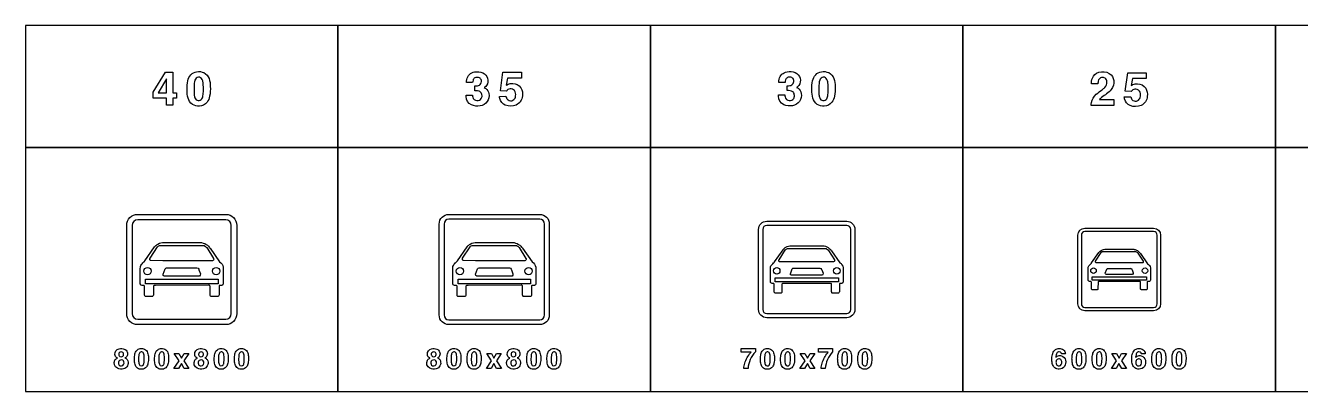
# Model space of a CAD drawing. Extents: x 0 to 18160, y 0 to 2655.
# Drawn here: x 0 to 9262, y 0 to 2655 of the extents above; entities that cross this region are included whole.
import ezdxf

# ---------------------------------------------------------------- set-up
doc = ezdxf.new("R2010")
doc.units = 0
doc.header["$MEASUREMENT"] = 0

msp = doc.modelspace()

# ---------------------------------------------------------------- linework, layer by layer
for points in [[(0, 1770), (2270, 1770), (2270, 2655), (0, 2655)], [(2270, 1770), (4540, 1770), (4540, 2655), (2270, 2655)], [(4540, 1770), (6810, 1770), (6810, 2655), (4540, 2655)], [(6810, 1770), (9080, 1770), (9080, 2655), (6810, 2655)], [(9080, 1770), (11350, 1770), (11350, 2655), (9080, 2655)], [(927.496, 2171.35), (1017.9, 2317.79), (1070.98, 2317.79), (1070.98, 2166.57), (1097.95, 2166.57), (1097.95, 2128.53), (1070.98, 2128.53), (1070.98, 2076.28), (1023.46, 2076.28), (1023.46, 2128.53), (927.496, 2128.53)], [(1023.46, 2269.13), (963.474, 2166.57), (1023.46, 2166.57)], [(0, 0), (2270, 0), (2270, 1770), (0, 1770)], [(2270, 0), (4540, 0), (4540, 1770), (2270, 1770)], [(4540, 0), (6810, 0), (6810, 1770), (4540, 1770)], [(6810, 0), (9080, 0), (9080, 1770), (6810, 1770)], [(9080, 0), (11350, 0), (11350, 1770), (9080, 1770)], [(1398.66, 815.254), (1398.66, 781.878), (871.727, 781.878), (871.727, 815.254)], [(3668.66, 815.254), (3668.66, 781.878), (3141.73, 781.878), (3141.73, 815.254)], [(5905.7, 823.972), (5905.7, 794.769), (5444.64, 794.769), (5444.64, 823.972)], [(8142.74, 832.69), (8142.74, 807.659), (7747.55, 807.659), (7747.55, 832.69)], [(1115.2, 221.769), (1080.08, 276.319), (1114.84, 276.319), (1133.11, 242.267), (1151.83, 276.319), (1185.98, 276.319), (1150.44, 222.29), (1186.95, 166.272), (1152.4, 166.272), (1132.54, 202.362), (1112.14, 166.272), (1077.99, 166.272)], [(3385.19, 221.769), (3350.07, 276.319), (3384.84, 276.319), (3403.11, 242.267), (3421.83, 276.319), (3455.97, 276.319), (3420.43, 222.29), (3456.95, 166.271), (3422.4, 166.271), (3402.54, 202.361), (3382.14, 166.271), (3347.99, 166.271)], [(5662.41, 221.387), (5627.29, 275.936), (5662.06, 275.936), (5680.33, 241.884), (5699.05, 275.936), (5733.19, 275.936), (5697.65, 221.908), (5734.17, 165.889), (5699.62, 165.889), (5679.76, 201.979), (5659.35, 165.889), (5625.21, 165.889)], [(7925.79, 221.523), (7890.67, 276.072), (7925.43, 276.072), (7943.7, 242.02), (7962.42, 276.072), (7996.57, 276.072), (7961.03, 222.044), (7997.54, 166.025), (7962.99, 166.025), (7943.13, 202.115), (7922.73, 166.025), (7888.58, 166.025)]]:
    msp.add_lwpolyline(points, close=True)
for points in [[(1173.29, 2191.65, -0.0563084), (1179.33, 2254.48, -0.130301), (1201.53, 2298.28, -0.174843), (1243.35, 2319.69, -0.147552), (1296.47, 2313.05, -0.192146), (1333.28, 2269.88, -0.0833996), (1342.52, 2212.85, -0.0545507), (1337.51, 2142.08, -0.116773), (1318.43, 2098, -0.221099), (1263.57, 2070.32, -0.162564), (1212.11, 2082.84, -0.174743), (1180.84, 2128.26, -0.0640867), (1173.37, 2186.95)], [(3199.84, 2150.87), (3246.2, 2150.87, 0.0411845), (3248.26, 2135.66, 0.335066), (3278.75, 2110.39, 0.276505), (3310.74, 2124.92, 0.158203), (3316.31, 2145.65, 0.0878221), (3313.34, 2161.57, 0.217575), (3294.82, 2178.43, 0.0882727), (3273.57, 2181.56), (3262.75, 2181.56), (3262.75, 2216.82, 0.0282129), (3282.34, 2217.42, 0.50028), (3309.32, 2262.91, 0.235001), (3290.79, 2277.96, 0.165496), (3265.12, 2275.67, 0.220849), (3250.9, 2259.12, 0.055705), (3248.02, 2240.92), (3203.2, 2240.92, -0.0488003), (3204.97, 2263.51, -0.30773), (3262.59, 2318.01, -0.146685), (3322.07, 2312.08, -0.469869), (3348.61, 2219.31, -0.0891152), (3336.57, 2207.54), (3332.3, 2204.54, -0.0245333), (3343.48, 2198.14, -0.202429), (3365.75, 2161.45, -0.422325), (3303.08, 2072, -0.154301), (3238.98, 2079.19, -0.287878), (3199.96, 2139.89, -0.0143877)], [(3442.43, 2139.57), (3489.39, 2141.35, 0.0452719), (3495.79, 2125.12, 0.0567733), (3500.53, 2118.25, 0.070207), (3504.95, 2114.77, 0.264984), (3540.97, 2112.87, 0.20748), (3558.38, 2135.98, 0.147389), (3557.24, 2174.01, 0.308532), (3527.86, 2195.42, 0.215743), (3498.08, 2185.19, 0.028781), (3492.71, 2178.95), (3450.09, 2180.96), (3467.91, 2315.64), (3601.95, 2315.64), (3601.95, 2273.77), (3501.51, 2273.77), (3492.55, 2221.76, -0.0211252), (3505.46, 2229.3, -0.121371), (3538.8, 2235.15, -0.244671), (3598.59, 2203.2, -0.173069), (3610.16, 2144.07, -0.256779), (3564.98, 2078.08, -0.199585), (3485.44, 2077.01, -0.245625), (3445.16, 2125.91, -0.0170062)], [(5469.08, 2152.29), (5515.45, 2152.29, 0.0411845), (5517.5, 2137.08, 0.335066), (5547.99, 2111.8, 0.276505), (5579.98, 2126.34, 0.158203), (5585.55, 2147.07, 0.0878221), (5582.59, 2162.99, 0.217575), (5564.07, 2179.85, 0.0882727), (5542.82, 2182.97), (5532, 2182.97), (5532, 2218.24, 0.0282129), (5551.59, 2218.83, 0.50028), (5578.56, 2264.33, 0.235001), (5560.04, 2279.38, 0.165496), (5534.37, 2277.09, 0.220849), (5520.15, 2260.54, 0.055705), (5517.27, 2242.33), (5472.44, 2242.33, -0.0488003), (5474.22, 2264.92, -0.30773), (5531.84, 2319.43, -0.146685), (5591.32, 2313.5, -0.469869), (5617.86, 2220.73, -0.0891152), (5605.81, 2208.96), (5601.55, 2205.96, -0.0245333), (5612.72, 2199.56, -0.202429), (5635, 2162.87, -0.422325), (5572.32, 2073.41, -0.154301), (5508.22, 2080.6, -0.287878), (5469.2, 2141.31, -0.0143877)], [(5711.68, 2191.65, -0.0563084), (5717.72, 2254.48, -0.130301), (5739.91, 2298.28, -0.174843), (5781.74, 2319.69, -0.147552), (5834.86, 2313.05, -0.192146), (5871.67, 2269.88, -0.0833996), (5880.91, 2212.85, -0.0545507), (5875.89, 2142.08, -0.116773), (5856.82, 2098, -0.221099), (5801.96, 2070.32, -0.162564), (5750.5, 2082.84, -0.174743), (5719.22, 2128.26, -0.0640867), (5711.76, 2186.95)], [(7741.06, 2074.79, -0.0640343), (7742.32, 2095.72, -0.161687), (7778.14, 2156.27, -0.0283718), (7819.97, 2188.65, 0.0545111), (7840.86, 2206.58, 0.192461), (7855.83, 2246.12, 0.234238), (7842.24, 2272.5, 0.196223), (7816.93, 2277.28, 0.252425), (7795.01, 2260.1, 0.0856617), (7790.86, 2243.08, 0.0202329), (7790.15, 2231.39), (7743.51, 2231.39, -0.0983795), (7749.55, 2272.7, -0.245047), (7795.72, 2315.83, -0.207102), (7872.69, 2307.49, -0.233443), (7905.15, 2255.16, -0.20961), (7886.99, 2190.98, -0.0785124), (7853.06, 2159.51, 0.0107372), (7817.24, 2133.72, 0.0665092), (7801.37, 2117.68), (7905.86, 2117.68), (7905.86, 2074.79)], [(1224.67, 2161.12, 0.0124589), (1225.19, 2154.8, 0.0668192), (1230.8, 2129.4, 0.615362), (1281.7, 2123.79, 0.0726881), (1287.15, 2136.83, 0.0588562), (1291.85, 2174.11, 0.0389037), (1290.23, 2241.09, 0.084671), (1283.64, 2264.43, 0.156013), (1272.18, 2276.6, 0.143208), (1256.47, 2279.56, 0.172584), (1240.71, 2273.36, 0.132565), (1230.76, 2257.8, 0.0498315), (1226.21, 2236.08, 0.0368731)], [(5763.06, 2161.12, 0.0124589), (5763.57, 2154.8, 0.0668192), (5769.18, 2129.4, 0.615362), (5820.09, 2123.79, 0.0726881), (5825.54, 2136.83, 0.0588562), (5830.24, 2174.11, 0.0389037), (5828.62, 2241.09, 0.084671), (5822.02, 2264.43, 0.156013), (5810.57, 2276.6, 0.143208), (5794.85, 2279.56, 0.172584), (5779.09, 2273.36, 0.132565), (5769.14, 2257.8, 0.0498315), (5764.6, 2236.08, 0.0368731)], [(7981.21, 2136.73), (8028.17, 2138.5, 0.0452719), (8034.56, 2122.27, 0.0567733), (8039.3, 2115.4, 0.070207), (8043.73, 2111.92, 0.264984), (8079.74, 2110.03, 0.20748), (8097.16, 2133.13, 0.147389), (8096.02, 2171.17, 0.308532), (8066.63, 2192.57, 0.215743), (8036.85, 2182.34, 0.028781), (8031.48, 2176.1), (7988.87, 2178.12), (8006.68, 2312.79), (8140.72, 2312.79), (8140.72, 2270.93), (8040.29, 2270.93), (8031.33, 2218.92, -0.0211252), (8044.24, 2226.46, -0.121371), (8077.57, 2232.3, -0.244671), (8137.37, 2200.35, -0.173069), (8148.94, 2141.23, -0.256779), (8103.76, 2075.23, -0.199585), (8024.22, 2074.17, -0.245625), (7983.93, 2123.06, -0.0170062)], [(815, 485, -0.414213), (735, 565), (735, 1205, -0.414213), (815, 1285), (1455, 1285, -0.414213), (1535, 1205), (1535, 565, -0.414213), (1455, 485)], [(815, 525), (1455, 525, 0.414213), (1495, 565), (1495, 1205, 0.414213), (1455, 1245), (815, 1245, 0.414213), (775, 1205), (775, 565, 0.414213)], [(3075, 485, -0.414213), (3005, 555), (3005, 1215, -0.414213), (3075, 1285), (3735, 1285, -0.414213), (3805, 1215), (3805, 555, -0.414213), (3735, 485)], [(3075, 520), (3735, 520, 0.414213), (3770, 555), (3770, 1215, 0.414213), (3735, 1250), (3075, 1250, 0.414213), (3040, 1215), (3040, 555, 0.414213)], [(5385, 535, -0.414213), (5325, 595), (5325, 1175, -0.414213), (5385, 1235), (5965, 1235, -0.414213), (6025, 1175), (6025, 595, -0.414213), (5965, 535)], [(5385, 565), (5965, 565, 0.414213), (5995, 595), (5995, 1175, 0.414213), (5965, 1205), (5385, 1205, 0.414213), (5355, 1175), (5355, 595, 0.414213)], [(7695, 585, -0.414213), (7645, 635), (7645, 1135, -0.414213), (7695, 1185), (8195, 1185, -0.414213), (8245, 1135), (8245, 635, -0.414213), (8195, 585)], [(7695, 610), (8195, 610, 0.414213), (8220, 635), (8220, 1135, 0.414213), (8195, 1160), (7695, 1160, 0.414213), (7670, 1135), (7670, 635, 0.414213)], [(1273.33, 1080.87, -0.0249269), (1278.7, 1079.87, -0.123692), (1321.87, 1060.39, -0.0271849), (1334.01, 1047.17), (1335.18, 1045.88, -0.0169789), (1339.1, 1040.78, -0.0240585), (1340.76, 1038.68), (1409.65, 941.136, -0.217776), (1436.75, 901.153), (1436.74, 785.623), (1436.72, 781.478, -0.377789), (1426.39, 769.78), (1411.36, 769.743, 0.414214), (1405.73, 764.216), (1405.75, 700.559, -0.415), (1393.95, 688.796), (1356.69, 688.833, -0.0246097), (1352.05, 688.783, -0.00871075), (1349.58, 689.22, -0.0716923), (1346.61, 689.879, -0.213605), (1341.86, 696.004, -0.071262), (1341.01, 703.498), (1341.01, 756.09, 0.0407418), (1340.8, 763.414, 0.114408), (1338.85, 768.07, 0.212182), (1334.56, 770.196, 0.0387596), (1330.37, 770.138), (944.803, 769.752), (936.596, 769.738, 0.148187), (933.545, 769.051, 0.211182), (929.485, 764.15, 0.105177), (929.28, 762.171), (929.155, 700.292), (929.153, 699.192, -0.420324), (918.528, 688.831), (880.326, 688.833, -0.0202063), (875.326, 688.815, -0.00735415), (873.064, 689.228, -0.0404051), (869.982, 689.989, -0.279281), (864.889, 697.805, -0.0747049), (864.624, 701.335), (864.653, 703.498), (864.653, 758.113, 0.0285896), (864.602, 764.169, 0.358542), (855.852, 769.894), (846.746, 769.881, -0.178493), (836.371, 774.848, -0.180679), (833.607, 781.901), (833.278, 882.922), (833.252, 888.033), (835.297, 907.018, -0.143954), (852.078, 932.148, 0.0876738), (853.076, 933.191), (859.764, 939.576, 0.0300369), (861.016, 940.866), (863.446, 943.39, 0.0425744), (867.064, 948.316), (938.178, 1049, -0.0433558), (941.795, 1053.79, -0.0677925), (961.246, 1069.72, -0.128893), (1007.81, 1081.24), (1268.02, 1081.24, -0.0466371)], [(1293.47, 1058.96, -0.0341437), (1300.24, 1056.68, -0.135886), (1315.21, 1044.79), (1316, 1043.43), (1365.13, 965.184, -0.0271054), (1366.68, 962.049, -0.455939), (1358.05, 948.792, -0.0438466), (1352.28, 948.792), (998.553, 948.792), (911.414, 949.018, -0.0812799), (909.045, 949.476, -0.410317), (903.485, 963.418, -0.0211947), (905.266, 966.136), (958.99, 1049.42, -0.0966941), (963.434, 1054.36, -0.0933434), (973.82, 1058.64, -0.0113758), (974.593, 1058.76, -0.0584496), (975.951, 1058.96, -0.023847), (986.303, 1060.11), (1277.98, 1060.03), (1287.03, 1059.88, -0.0318749)], [(3543.33, 1080.87, -0.0249269), (3548.7, 1079.87, -0.123692), (3591.86, 1060.39, -0.0271849), (3604.01, 1047.17), (3605.18, 1045.88, -0.0169789), (3609.1, 1040.78, -0.0240585), (3610.76, 1038.68), (3679.65, 941.136, -0.217776), (3706.75, 901.153), (3706.74, 785.623), (3706.72, 781.478, -0.377789), (3696.39, 769.78), (3681.36, 769.743, 0.414214), (3675.73, 764.216), (3675.75, 700.559, -0.415), (3663.94, 688.796), (3626.69, 688.833, -0.0246097), (3622.05, 688.783, -0.00871075), (3619.58, 689.22, -0.0716923), (3616.61, 689.879, -0.213605), (3611.86, 696.004, -0.071262), (3611.01, 703.498), (3611.01, 756.09, 0.0407418), (3610.79, 763.414, 0.114408), (3608.85, 768.07, 0.212182), (3604.56, 770.196, 0.0387596), (3600.36, 770.138), (3214.8, 769.752), (3206.6, 769.738, 0.148187), (3203.54, 769.051, 0.211182), (3199.48, 764.15, 0.105177), (3199.28, 762.171), (3199.15, 700.292), (3199.15, 699.192, -0.420324), (3188.53, 688.831), (3150.33, 688.833, -0.0202063), (3145.33, 688.815, -0.00735415), (3143.06, 689.228, -0.0404051), (3139.98, 689.989, -0.279281), (3134.89, 697.805, -0.0747049), (3134.62, 701.335), (3134.65, 703.498), (3134.65, 758.113, 0.0285896), (3134.6, 764.169, 0.358542), (3125.85, 769.894), (3116.75, 769.881, -0.178493), (3106.37, 774.848, -0.180679), (3103.61, 781.901), (3103.28, 882.922), (3103.25, 888.033), (3105.3, 907.018, -0.143954), (3122.08, 932.148, 0.0876738), (3123.08, 933.191), (3129.76, 939.576, 0.0300369), (3131.02, 940.866), (3133.45, 943.39, 0.0425744), (3137.06, 948.316), (3208.18, 1049, -0.0433558), (3211.79, 1053.79, -0.0677925), (3231.25, 1069.72, -0.128893), (3277.81, 1081.24), (3538.02, 1081.24, -0.0466371)], [(3563.47, 1058.96, -0.0341437), (3570.24, 1056.68, -0.135886), (3585.21, 1044.79), (3586, 1043.43), (3635.13, 965.184, -0.0271054), (3636.68, 962.049, -0.455939), (3628.04, 948.792, -0.0438466), (3622.28, 948.792), (3268.55, 948.792), (3181.41, 949.018, -0.0812799), (3179.04, 949.476, -0.410317), (3173.48, 963.418, -0.0211947), (3175.27, 966.136), (3228.99, 1049.42, -0.0966941), (3233.43, 1054.36, -0.0933434), (3243.82, 1058.64, -0.0113758), (3244.59, 1058.76, -0.0584496), (3245.95, 1058.96, -0.023847), (3256.3, 1060.11), (3547.98, 1060.03), (3557.03, 1059.88, -0.0318749)], [(5796.04, 1056.39, -0.0249269), (5800.74, 1055.51, -0.123692), (5838.51, 1038.46, -0.0271849), (5849.14, 1026.9), (5850.16, 1025.77, -0.0169789), (5853.59, 1021.31, -0.0240585), (5855.04, 1019.47), (5915.32, 934.119, -0.217776), (5939.03, 899.134), (5939.02, 798.045), (5939, 794.418, -0.377789), (5929.97, 784.182), (5916.81, 784.15, 0.414214), (5911.89, 779.314), (5911.9, 723.614, -0.415), (5901.58, 713.321), (5868.98, 713.353, -0.0246097), (5864.92, 713.31, -0.00871075), (5862.76, 713.693, -0.0716923), (5860.16, 714.269, -0.213605), (5856, 719.628, -0.071262), (5855.26, 726.186), (5855.26, 772.204, 0.0407418), (5855.07, 778.613, 0.114408), (5853.37, 782.686, 0.212182), (5849.62, 784.546, 0.0387596), (5845.94, 784.496), (5508.58, 784.158), (5501.4, 784.145, 0.148187), (5498.73, 783.545, 0.211182), (5495.17, 779.256, 0.105177), (5494.99, 777.525), (5494.89, 723.381), (5494.88, 722.418, -0.420324), (5485.59, 713.352), (5452.16, 713.353, -0.0202063), (5447.78, 713.338, -0.00735415), (5445.81, 713.699, -0.0404051), (5443.11, 714.366, -0.279281), (5438.65, 721.204, -0.0747049), (5438.42, 724.293), (5438.45, 726.186), (5438.45, 773.974, 0.0285896), (5438.4, 779.273, 0.358542), (5430.74, 784.282), (5422.78, 784.271, -0.178493), (5413.7, 788.617, -0.180679), (5411.28, 794.789), (5410.99, 883.182), (5410.97, 887.654), (5412.76, 904.266, -0.143954), (5427.44, 926.254, 0.0876738), (5428.32, 927.167), (5434.17, 932.754, 0.0300369), (5435.26, 933.882), (5437.39, 936.091, 0.0425744), (5440.56, 940.401), (5502.78, 1028.5, -0.0433558), (5505.94, 1032.69, -0.0677925), (5522.96, 1046.63, -0.128893), (5563.71, 1056.71), (5791.39, 1056.71, -0.0466371)], [(5813.66, 1037.22, -0.0341437), (5819.58, 1035.22, -0.135886), (5832.68, 1024.82), (5833.37, 1023.63), (5876.36, 955.161, -0.0271054), (5877.72, 952.418, -0.455939), (5870.16, 940.818, -0.0438466), (5865.12, 940.818), (5555.61, 940.818), (5479.36, 941.016, -0.0812799), (5477.29, 941.417, -0.410317), (5472.42, 953.616, -0.0211947), (5473.98, 955.994), (5520.99, 1028.87, -0.0966941), (5524.88, 1033.19, -0.0933434), (5533.97, 1036.93, -0.0113758), (5534.64, 1037.04, -0.0584496), (5535.83, 1037.22, -0.023847), (5544.89, 1038.22), (5800.11, 1038.15), (5808.02, 1038.02, -0.0318749)], [(8048.75, 1031.91, -0.0249269), (8052.78, 1031.15, -0.123692), (8085.15, 1016.54, -0.0271849), (8094.26, 1006.63), (8095.14, 1005.66, -0.0169789), (8098.08, 1001.84, -0.0240585), (8099.32, 1000.26), (8150.99, 927.102, -0.217776), (8171.31, 897.115), (8171.3, 810.467), (8171.29, 807.359, -0.377789), (8163.54, 798.585), (8152.27, 798.557, 0.414214), (8148.05, 794.412), (8148.06, 746.669, -0.415), (8139.21, 737.847), (8111.26, 737.874, -0.0246097), (8107.79, 737.838, -0.00871075), (8105.94, 738.165, -0.0716923), (8103.71, 738.659, -0.213605), (8100.14, 743.253, -0.071262), (8099.51, 748.873), (8099.51, 788.318, 0.0407418), (8099.35, 793.811, 0.114408), (8097.89, 797.302, 0.212182), (8094.67, 798.897, 0.0387596), (8091.52, 798.853), (7802.35, 798.564), (7796.2, 798.553, 0.148187), (7793.91, 798.038, 0.211182), (7790.86, 794.362, 0.105177), (7790.71, 792.879), (7790.62, 746.469), (7790.61, 745.644, -0.420324), (7782.65, 737.873), (7753.99, 737.874, -0.0202063), (7750.24, 737.861, -0.00735415), (7748.55, 738.171, -0.0404051), (7746.24, 738.742, -0.279281), (7742.42, 744.604, -0.0747049), (7742.22, 747.251), (7742.24, 748.873), (7742.24, 789.835, 0.0285896), (7742.2, 794.377, 0.358542), (7735.64, 798.67), (7728.81, 798.661, -0.178493), (7721.03, 802.386, -0.180679), (7718.96, 807.676), (7718.71, 883.442), (7718.69, 887.275), (7720.22, 901.514, -0.143954), (7732.81, 920.361, 0.0876738), (7733.56, 921.143), (7738.57, 925.932, 0.0300369), (7739.51, 926.899), (7741.33, 928.793, 0.0425744), (7744.05, 932.487), (7797.38, 1008, -0.0433558), (7800.1, 1011.59, -0.0677925), (7814.68, 1023.54, -0.128893), (7849.61, 1032.18), (8044.76, 1032.18, -0.0466371)], [(8063.85, 1015.47, -0.0341437), (8068.93, 1013.76, -0.135886), (8080.16, 1004.84), (8080.75, 1003.83), (8117.59, 945.138, -0.0271054), (8118.76, 942.787, -0.455939), (8112.28, 932.844, -0.0438466), (8107.96, 932.844), (7842.66, 932.844), (7777.31, 933.014, -0.0812799), (7775.53, 933.357, -0.410317), (7771.36, 943.814, -0.0211947), (7772.7, 945.852), (7812.99, 1008.32, -0.0966941), (7816.33, 1012.02, -0.0933434), (7824.12, 1015.23, -0.0113758), (7824.69, 1015.32, -0.0584496), (7825.71, 1015.47, -0.023847), (7833.48, 1016.33), (8052.24, 1016.28), (8059.02, 1016.16, -0.0318749)], [(859.189, 873.52, -1), (912.446, 873.52, -1)], [(1007.86, 836.897, -0.356986), (999.178, 850.035), (1014.07, 889.384, -0.343869), (1024.92, 896.148, -0.0296254), (1026.98, 896.164), (1240.38, 896.164, -0.0323852), (1244.71, 896.17, -0.346747), (1258.23, 886.156), (1259.66, 881.714), (1270.19, 853.22, -0.311194), (1264.76, 837.766, -0.021484), (1260.67, 836.897)], [(1357.87, 873.52, -1), (1411.14, 873.52, -1)], [(3129.19, 873.52, -1), (3182.45, 873.52, -1)], [(3277.86, 836.897, -0.356986), (3269.18, 850.035), (3284.07, 889.384, -0.343869), (3294.92, 896.148, -0.0296254), (3296.98, 896.164), (3510.38, 896.164, -0.0323852), (3514.71, 896.17, -0.346747), (3528.23, 886.156), (3529.66, 881.714), (3540.19, 853.22, -0.311194), (3534.76, 837.766, -0.021484), (3530.67, 836.897)], [(3627.87, 873.52, -1), (3681.14, 873.52, -1)], [(5433.67, 874.955, -1), (5480.26, 874.955, -1)], [(5563.75, 842.91, -0.356986), (5556.15, 854.406), (5569.19, 888.836, -0.343869), (5578.68, 894.755, -0.0296254), (5580.48, 894.769), (5767.2, 894.769, -0.0323852), (5770.99, 894.773, -0.346747), (5782.83, 886.011), (5784.08, 882.125), (5793.29, 857.192, -0.311194), (5788.54, 843.67, -0.021484), (5784.96, 842.91)], [(5870.01, 874.955, -1), (5916.62, 874.955, -1)], [(7738.14, 876.39, -1), (7778.08, 876.39, -1)], [(7849.64, 848.923, -0.356986), (7843.13, 858.776), (7854.3, 888.288, -0.343869), (7862.44, 893.361, -0.0296254), (7863.98, 893.373), (8024.03, 893.373, -0.0323852), (8027.28, 893.377, -0.346747), (8037.42, 885.867), (8038.5, 882.536), (8046.39, 861.165, -0.311194), (8042.32, 849.575, -0.021484), (8039.25, 848.923)], [(8112.15, 876.39, -1), (8152.11, 876.39, -1)], [(667.968, 242.323, -0.0382282), (664.485, 243.627, -0.270406), (649.106, 267.703, -0.377372), (679.437, 309.622, -0.15371), (717.921, 307.513, -0.416366), (738.324, 258.058, -0.173733), (723.774, 243.674), (722.328, 242.987, -0.0479914), (731.997, 238.034, -0.173856), (743.608, 221.873, -0.440125), (712.542, 164.243, -0.184), (667.115, 168.106, -0.410286), (649.627, 226.897, -0.151435), (664.035, 240.357)], [(677.305, 267.821, 0.0587981), (678.182, 263.887, 0.18403), (685.267, 254.717, 0.217144), (702.684, 253.485, 0.192437), (710.883, 260.57, 0.157808), (712.542, 273.982, 0.166677), (707.968, 282.821, 0.173614), (695.954, 287.323, 0.2359), (681.001, 280.902, 0.184791)], [(791.138, 234.258, -0.0563084), (794.763, 271.959, -0.130301), (808.081, 298.238, -0.174843), (833.176, 311.082, -0.147552), (865.048, 307.101, -0.192146), (887.133, 281.201, -0.0833996), (892.678, 246.983, -0.0545507), (889.668, 204.518, -0.116773), (878.223, 178.073, -0.221099), (845.308, 161.461, -0.162564), (814.432, 168.973, -0.174743), (795.664, 196.224, -0.0640867), (791.185, 231.438)], [(821.967, 215.94, 0.0124589), (822.275, 212.149, 0.0668192), (825.64, 196.912, 0.615362), (856.185, 193.547, 0.0726881), (859.455, 201.367, 0.0588562), (862.275, 223.736, 0.0389037), (861.304, 263.926, 0.084671), (857.346, 277.93, 0.156013), (850.474, 285.229, 0.143208), (841.043, 287.006, 0.172584), (831.588, 283.286, 0.132565), (825.616, 273.949, 0.0498315), (822.891, 260.916, 0.0368731)], [(937.884, 234.249, -0.0563084), (941.51, 271.95, -0.130301), (954.827, 298.23, -0.174843), (979.922, 311.073, -0.147552), (1011.79, 307.092, -0.192146), (1033.88, 281.192, -0.0833996), (1039.42, 246.974, -0.0545507), (1036.41, 204.509, -0.116773), (1024.97, 178.064, -0.221099), (992.054, 161.452, -0.162564), (961.178, 168.964, -0.174743), (942.41, 196.215, -0.0640867), (937.931, 231.429)], [(968.713, 215.931, 0.0124589), (969.021, 212.14, 0.0668192), (972.386, 196.903, 0.615362), (1002.93, 193.538, 0.0726881), (1006.2, 201.358, 0.0588562), (1009.02, 223.727, 0.0389037), (1008.05, 263.917, 0.084671), (1004.09, 277.922, 0.156013), (997.22, 285.22, 0.143208), (987.789, 286.997, 0.172584), (978.334, 283.277, 0.132565), (972.363, 273.94, 0.0498315), (969.637, 260.907, 0.0368731)], [(1248.01, 242.296, -0.0382282), (1244.53, 243.599, -0.270406), (1229.15, 267.675, -0.377372), (1259.48, 309.594, -0.15371), (1297.96, 307.485, -0.416366), (1318.36, 258.03, -0.173733), (1303.82, 243.646), (1302.37, 242.959, -0.0479914), (1312.04, 238.007, -0.173856), (1323.65, 221.846, -0.440125), (1292.58, 164.215, -0.184), (1247.16, 168.078, -0.410286), (1229.67, 226.869, -0.151435), (1244.08, 240.329)], [(1257.35, 267.793, 0.0587981), (1258.22, 263.86, 0.18403), (1265.31, 254.689, 0.217144), (1282.73, 253.457, 0.192437), (1290.92, 260.542, 0.157808), (1292.58, 273.955, 0.166677), (1288.01, 282.793, 0.173614), (1276, 287.296, 0.2359), (1261.04, 280.874, 0.184791)], [(1371.18, 234.284, -0.0563084), (1374.8, 271.986, -0.130301), (1388.12, 298.265, -0.174843), (1413.22, 311.109, -0.147552), (1445.09, 307.128, -0.192146), (1467.17, 281.228, -0.0833996), (1472.72, 247.01, -0.0545507), (1469.71, 204.545, -0.116773), (1458.26, 178.1, -0.221099), (1425.35, 161.488, -0.162564), (1394.47, 169, -0.174743), (1375.71, 196.251, -0.0640867), (1371.23, 231.465)], [(1402.01, 215.967, 0.0124589), (1402.32, 212.175, 0.0668192), (1405.68, 196.939, 0.615362), (1436.23, 193.574, 0.0726881), (1439.5, 201.394, 0.0588562), (1442.32, 223.763, 0.0389037), (1441.34, 263.953, 0.084671), (1437.39, 277.957, 0.156013), (1430.52, 285.256, 0.143208), (1421.08, 287.033, 0.172584), (1411.63, 283.313, 0.132565), (1405.66, 273.976, 0.0498315), (1402.93, 260.943, 0.0368731)], [(1517.93, 234.312, -0.0563084), (1521.55, 272.013, -0.130301), (1534.87, 298.293, -0.174843), (1559.96, 311.136, -0.147552), (1591.84, 307.155, -0.192146), (1613.92, 281.255, -0.0833996), (1619.47, 247.037, -0.0545507), (1616.46, 204.573, -0.116773), (1605.01, 178.127, -0.221099), (1572.1, 161.516, -0.162564), (1541.22, 169.028, -0.174743), (1522.45, 196.279, -0.0640867), (1517.97, 231.492)], [(1548.75, 215.994, 0.0124589), (1549.06, 212.203, 0.0668192), (1552.43, 196.966, 0.615362), (1582.97, 193.601, 0.0726881), (1586.24, 201.421, 0.0588562), (1589.06, 223.791, 0.0389037), (1588.09, 263.98, 0.084671), (1584.13, 277.985, 0.156013), (1577.26, 285.283, 0.143208), (1567.83, 287.061, 0.172584), (1558.38, 283.34, 0.132565), (1552.4, 274.004, 0.0498315), (1549.68, 260.971, 0.0368731)], [(2937.96, 242.323, -0.0382282), (2934.48, 243.627, -0.270406), (2919.1, 267.702, -0.377372), (2949.43, 309.622, -0.15371), (2987.91, 307.513, -0.416366), (3008.32, 258.058, -0.173733), (2993.77, 243.674), (2992.32, 242.987, -0.0479914), (3001.99, 238.034, -0.173856), (3013.6, 221.873, -0.440125), (2982.54, 164.243, -0.184), (2937.11, 168.105, -0.410286), (2919.62, 226.897, -0.151435), (2934.03, 240.357)], [(2947.3, 267.821, 0.0587981), (2948.18, 263.887, 0.18403), (2955.26, 254.717, 0.217144), (2972.68, 253.485, 0.192437), (2980.88, 260.57, 0.157808), (2982.54, 273.982, 0.166677), (2977.96, 282.821, 0.173614), (2965.95, 287.323, 0.2359), (2951, 280.902, 0.184791)], [(3061.13, 234.257, -0.0563084), (3064.76, 271.959, -0.130301), (3078.07, 298.238, -0.174843), (3103.17, 311.082, -0.147552), (3135.04, 307.101, -0.192146), (3157.13, 281.2, -0.0833996), (3162.67, 246.982, -0.0545507), (3159.66, 204.518, -0.116773), (3148.22, 178.073, -0.221099), (3115.3, 161.461, -0.162564), (3084.43, 168.973, -0.174743), (3065.66, 196.224, -0.0640867), (3061.18, 231.437)], [(3091.96, 215.94, 0.0124589), (3092.27, 212.148, 0.0668192), (3095.63, 196.911, 0.615362), (3126.18, 193.546, 0.0726881), (3129.45, 201.366, 0.0588562), (3132.27, 223.736, 0.0389037), (3131.3, 263.926, 0.084671), (3127.34, 277.93, 0.156013), (3120.47, 285.229, 0.143208), (3111.04, 287.006, 0.172584), (3101.58, 283.286, 0.132565), (3095.61, 273.949, 0.0498315), (3092.89, 260.916, 0.0368731)], [(3207.88, 234.248, -0.0563084), (3211.5, 271.95, -0.130301), (3224.82, 298.229, -0.174843), (3249.92, 311.073, -0.147552), (3281.79, 307.092, -0.192146), (3303.87, 281.192, -0.0833996), (3309.42, 246.974, -0.0545507), (3306.41, 204.509, -0.116773), (3294.96, 178.064, -0.221099), (3262.05, 161.452, -0.162564), (3231.17, 168.964, -0.174743), (3212.4, 196.215, -0.0640867), (3207.93, 231.428)], [(3238.71, 215.931, 0.0124589), (3239.02, 212.139, 0.0668192), (3242.38, 196.902, 0.615362), (3272.93, 193.537, 0.0726881), (3276.2, 201.357, 0.0588562), (3279.02, 223.727, 0.0389037), (3278.04, 263.917, 0.084671), (3274.09, 277.921, 0.156013), (3267.21, 285.22, 0.143208), (3257.78, 286.997, 0.172584), (3248.33, 283.277, 0.132565), (3242.36, 273.94, 0.0498315), (3239.63, 260.907, 0.0368731)], [(3518, 242.296, -0.0382282), (3514.52, 243.599, -0.270406), (3499.14, 267.675, -0.377372), (3529.47, 309.594, -0.15371), (3567.96, 307.485, -0.416366), (3588.36, 258.03, -0.173733), (3573.81, 243.646), (3572.36, 242.959, -0.0479914), (3582.03, 238.007, -0.173856), (3593.64, 221.845, -0.440125), (3562.58, 164.215, -0.184), (3517.15, 168.078, -0.410286), (3499.66, 226.869, -0.151435), (3514.07, 240.329)], [(3527.34, 267.793, 0.0587981), (3528.22, 263.86, 0.18403), (3535.3, 254.689, 0.217144), (3552.72, 253.457, 0.192437), (3560.92, 260.542, 0.157808), (3562.58, 273.954, 0.166677), (3558, 282.793, 0.173614), (3545.99, 287.296, 0.2359), (3531.04, 280.874, 0.184791)], [(3641.17, 234.284, -0.0563084), (3644.8, 271.986, -0.130301), (3658.12, 298.265, -0.174843), (3683.21, 311.109, -0.147552), (3715.08, 307.128, -0.192146), (3737.17, 281.227, -0.0833996), (3742.71, 247.009, -0.0545507), (3739.7, 204.545, -0.116773), (3728.26, 178.099, -0.221099), (3695.34, 161.488, -0.162564), (3664.47, 169, -0.174743), (3645.7, 196.251, -0.0640867), (3641.22, 231.464)], [(3672, 215.967, 0.0124589), (3672.31, 212.175, 0.0668192), (3675.68, 196.938, 0.615362), (3706.22, 193.573, 0.0726881), (3709.49, 201.393, 0.0588562), (3712.31, 223.763, 0.0389037), (3711.34, 263.953, 0.084671), (3707.38, 277.957, 0.156013), (3700.51, 285.256, 0.143208), (3691.08, 287.033, 0.172584), (3681.62, 283.313, 0.132565), (3675.65, 273.976, 0.0498315), (3672.93, 260.943, 0.0368731)], [(3787.92, 234.312, -0.0563084), (3791.54, 272.013, -0.130301), (3804.86, 298.293, -0.174843), (3829.96, 311.136, -0.147552), (3861.83, 307.155, -0.192146), (3883.91, 281.255, -0.0833996), (3889.46, 247.037, -0.0545507), (3886.45, 204.572, -0.116773), (3875, 178.127, -0.221099), (3842.09, 161.515, -0.162564), (3811.21, 169.027, -0.174743), (3792.45, 196.278, -0.0640867), (3787.97, 231.492)], [(3818.75, 215.994, 0.0124589), (3819.06, 212.203, 0.0668192), (3822.42, 196.966, 0.615362), (3852.97, 193.601, 0.0726881), (3856.24, 201.421, 0.0588562), (3859.06, 223.79, 0.0389037), (3858.09, 263.98, 0.084671), (3854.13, 277.985, 0.156013), (3847.26, 285.283, 0.143208), (3837.82, 287.06, 0.172584), (3828.37, 283.34, 0.132565), (3822.4, 274.004, 0.0498315), (3819.67, 260.97, 0.0368731)], [(5197.97, 311.538), (5301.72, 311.538), (5301.72, 287.747, 0.17337), (5248.52, 165.709), (5218.19, 165.709, -0.0554097), (5224.99, 205.33, -0.10295), (5266.79, 281.111), (5270.2, 285.353), (5197.97, 285.353)], [(5338.35, 233.875, -0.0563084), (5341.98, 271.576, -0.130301), (5355.29, 297.856, -0.174843), (5380.39, 310.699, -0.147552), (5412.26, 306.718, -0.192146), (5434.35, 280.818, -0.0833996), (5439.89, 246.6, -0.0545507), (5436.88, 204.136, -0.116773), (5425.44, 177.69, -0.221099), (5392.52, 161.079, -0.162564), (5361.65, 168.591, -0.174743), (5342.88, 195.842, -0.0640867), (5338.4, 231.055)], [(5369.18, 215.557, 0.0124589), (5369.49, 211.766, 0.0668192), (5372.85, 196.529, 0.615362), (5403.4, 193.164, 0.0726881), (5406.67, 200.984, 0.0588562), (5409.49, 223.354, 0.0389037), (5408.52, 263.543, 0.084671), (5404.56, 277.548, 0.156013), (5397.69, 284.846, 0.143208), (5388.26, 286.624, 0.172584), (5378.8, 282.903, 0.132565), (5372.83, 273.567, 0.0498315), (5370.1, 260.534, 0.0368731)], [(5485.1, 233.866, -0.0563084), (5488.72, 271.567, -0.130301), (5502.04, 297.847, -0.174843), (5527.14, 310.69, -0.147552), (5559.01, 306.709, -0.192146), (5581.09, 280.809, -0.0833996), (5586.64, 246.591, -0.0545507), (5583.63, 204.127, -0.116773), (5572.18, 177.681, -0.221099), (5539.27, 161.07, -0.162564), (5508.39, 168.582, -0.174743), (5489.62, 195.833, -0.0640867), (5485.14, 231.046)], [(5515.93, 215.548, 0.0124589), (5516.23, 211.757, 0.0668192), (5519.6, 196.52, 0.615362), (5550.14, 193.155, 0.0726881), (5553.41, 200.975, 0.0588562), (5556.23, 223.345, 0.0389037), (5555.26, 263.534, 0.084671), (5551.31, 277.539, 0.156013), (5544.43, 284.837, 0.143208), (5535, 286.615, 0.172584), (5525.55, 282.894, 0.132565), (5519.58, 273.558, 0.0498315), (5516.85, 260.525, 0.0368731)], [(5759.16, 311.51), (5862.9, 311.51), (5862.9, 287.719, 0.17337), (5809.7, 165.681), (5779.37, 165.681, -0.0554097), (5786.17, 205.302, -0.10295), (5827.97, 281.084), (5831.39, 285.325), (5759.16, 285.325)], [(5899.54, 233.902, -0.0563084), (5903.16, 271.603, -0.130301), (5916.48, 297.883, -0.174843), (5941.57, 310.726, -0.147552), (5973.45, 306.745, -0.192146), (5995.53, 280.845, -0.0833996), (6001.08, 246.627, -0.0545507), (5998.07, 204.162, -0.116773), (5986.62, 177.717, -0.221099), (5953.71, 161.106, -0.162564), (5922.83, 168.618, -0.174743), (5904.06, 195.869, -0.0640867), (5899.58, 231.082)], [(5930.36, 215.584, 0.0124589), (5930.67, 211.793, 0.0668192), (5934.04, 196.556, 0.615362), (5964.58, 193.191, 0.0726881), (5967.85, 201.011, 0.0588562), (5970.67, 223.381, 0.0389037), (5969.7, 263.57, 0.084671), (5965.74, 277.575, 0.156013), (5958.87, 284.873, 0.143208), (5949.44, 286.651, 0.172584), (5939.99, 282.93, 0.132565), (5934.01, 273.594, 0.0498315), (5931.29, 260.561, 0.0368731)], [(6046.28, 233.929, -0.0563084), (6049.91, 271.631, -0.130301), (6063.22, 297.91, -0.174843), (6088.32, 310.754, -0.147552), (6120.19, 306.773, -0.192146), (6142.28, 280.872, -0.0833996), (6147.82, 246.654, -0.0545507), (6144.81, 204.19, -0.116773), (6133.37, 177.744, -0.221099), (6100.45, 161.133, -0.162564), (6069.58, 168.645, -0.174743), (6050.81, 195.896, -0.0640867), (6046.33, 231.109)], [(6077.11, 215.612, 0.0124589), (6077.42, 211.82, 0.0668192), (6080.78, 196.583, 0.615362), (6111.33, 193.218, 0.0726881), (6114.6, 201.038, 0.0588562), (6117.42, 223.408, 0.0389037), (6116.45, 263.597, 0.084671), (6112.49, 277.602, 0.156013), (6105.62, 284.901, 0.143208), (6096.19, 286.678, 0.172584), (6086.73, 282.958, 0.132565), (6080.76, 273.621, 0.0498315), (6078.04, 260.588, 0.0368731)], [(7553.86, 273.901), (7525.61, 273.901, 0.0333099), (7523.62, 279.233, 0.308433), (7507.89, 287.93, 0.256298), (7491.16, 277.717, 0.0718547), (7486.8, 266.674, 0.0422837), (7483.79, 247.859, -0.0343264), (7495.07, 255.821, -0.198215), (7524.83, 258.546, -0.294049), (7555.09, 226.603, -0.195966), (7547.53, 181.769, -0.251599), (7509.24, 161.911, -0.162734), (7477.67, 171.224, -0.142524), (7461.25, 194.636, -0.0867955), (7455.85, 229.162, -0.0561633), (7459.19, 267.835, -0.143087), (7476.02, 299.778, -0.165016), (7500.4, 311.366, -0.137094), (7531.63, 307.598, -0.238813), (7552.18, 282.1, -0.0169871)], [(7601.73, 234.02, -0.0563084), (7605.35, 271.721, -0.130301), (7618.67, 298.001, -0.174843), (7643.77, 310.845, -0.147552), (7675.64, 306.864, -0.192146), (7697.72, 280.963, -0.0833996), (7703.27, 246.745, -0.0545507), (7700.26, 204.281, -0.116773), (7688.81, 177.835, -0.221099), (7655.9, 161.224, -0.162564), (7625.02, 168.736, -0.174743), (7606.25, 195.987, -0.0640867), (7601.78, 231.2)], [(7632.56, 215.702, 0.0124589), (7632.86, 211.911, 0.0668192), (7636.23, 196.674, 0.615362), (7666.78, 193.309, 0.0726881), (7670.05, 201.129, 0.0588562), (7672.86, 223.499, 0.0389037), (7671.89, 263.688, 0.084671), (7667.94, 277.693, 0.156013), (7661.06, 284.992, 0.143208), (7651.63, 286.769, 0.172584), (7642.18, 283.048, 0.132565), (7636.21, 273.712, 0.0498315), (7633.48, 260.679, 0.0368731)], [(7748.47, 234.02, -0.0563084), (7752.1, 271.721, -0.130301), (7765.42, 298.001, -0.174843), (7790.51, 310.845, -0.147552), (7822.38, 306.864, -0.192146), (7844.47, 280.963, -0.0833996), (7850.01, 246.745, -0.0545507), (7847, 204.281, -0.116773), (7835.56, 177.835, -0.221099), (7802.64, 161.224, -0.162564), (7771.77, 168.736, -0.174743), (7753, 195.987, -0.0640867), (7748.52, 231.2)], [(7779.3, 215.702, 0.0124589), (7779.61, 211.911, 0.0668192), (7782.98, 196.674, 0.615362), (7813.52, 193.309, 0.0726881), (7816.79, 201.129, 0.0588562), (7819.61, 223.499, 0.0389037), (7818.64, 263.688, 0.084671), (7814.68, 277.693, 0.156013), (7807.81, 284.992, 0.143208), (7798.38, 286.769, 0.172584), (7788.92, 283.048, 0.132565), (7782.95, 273.712, 0.0498315), (7780.23, 260.679, 0.0368731)], [(8133.77, 273.892), (8105.52, 273.892, 0.0333099), (8103.53, 279.224, 0.308433), (8087.8, 287.92, 0.256298), (8071.07, 277.707, 0.0718547), (8066.71, 266.664, 0.0422837), (8063.7, 247.849, -0.0343264), (8074.98, 255.811, -0.198215), (8104.74, 258.536, -0.294049), (8135, 226.593, -0.195966), (8127.44, 181.759, -0.251599), (8089.15, 161.902, -0.162734), (8057.58, 171.214, -0.142524), (8041.16, 194.627, -0.0867955), (8035.76, 229.153, -0.0561633), (8039.1, 267.826, -0.143087), (8055.93, 299.769, -0.165016), (8080.31, 311.356, -0.137094), (8111.54, 307.589, -0.238813), (8132.09, 282.091, -0.0169871)], [(8181.64, 234.038, -0.0563084), (8185.26, 271.739, -0.130301), (8198.58, 298.019, -0.174843), (8223.68, 310.862, -0.147552), (8255.55, 306.881, -0.192146), (8277.63, 280.981, -0.0833996), (8283.18, 246.763, -0.0545507), (8280.17, 204.298, -0.116773), (8268.72, 177.853, -0.221099), (8235.81, 161.242, -0.162564), (8204.93, 168.754, -0.174743), (8186.16, 196.005, -0.0640867), (8181.69, 231.218)], [(8212.47, 215.72, 0.0124589), (8212.78, 211.929, 0.0668192), (8216.14, 196.692, 0.615362), (8246.69, 193.327, 0.0726881), (8249.96, 201.147, 0.0588562), (8252.78, 223.517, 0.0389037), (8251.8, 263.706, 0.084671), (8247.85, 277.711, 0.156013), (8240.97, 285.009, 0.143208), (8231.54, 286.787, 0.172584), (8222.09, 283.066, 0.132565), (8216.12, 273.73, 0.0498315), (8213.39, 260.697, 0.0368731)], [(8328.38, 234.065, -0.0563084), (8332.01, 271.767, -0.130301), (8345.33, 298.046, -0.174843), (8370.42, 310.89, -0.147552), (8402.29, 306.909, -0.192146), (8424.38, 281.008, -0.0833996), (8429.92, 246.79, -0.0545507), (8426.92, 204.326, -0.116773), (8415.47, 177.88, -0.221099), (8382.55, 161.269, -0.162564), (8351.68, 168.781, -0.174743), (8332.91, 196.032, -0.0640867), (8328.43, 231.245)], [(8359.21, 215.748, 0.0124589), (8359.52, 211.956, 0.0668192), (8362.89, 196.719, 0.615362), (8393.43, 193.354, 0.0726881), (8396.7, 201.174, 0.0588562), (8399.52, 223.544, 0.0389037), (8398.55, 263.733, 0.084671), (8394.59, 277.738, 0.156013), (8387.72, 285.037, 0.143208), (8378.29, 286.814, 0.172584), (8368.84, 283.094, 0.132565), (8362.86, 273.757, 0.0498315), (8360.14, 260.724, 0.0368731)], [(674.84, 207.087, 0.0490068), (675.765, 200.381, 0.121824), (679.864, 191.992, 0.229649), (696.878, 185.641, 0.256774), (712.873, 195.57, 0.178638), (714.674, 215.12, 0.196143), (706.475, 226.186, 0.197496), (689.082, 228.271, 0.222887), (677.163, 219.006, 0.124888)], [(1254.88, 207.059, 0.0490068), (1255.81, 200.353, 0.121824), (1259.91, 191.964, 0.229649), (1276.92, 185.613, 0.256774), (1292.91, 195.542, 0.178638), (1294.72, 215.092, 0.196143), (1286.52, 226.158, 0.197496), (1269.12, 228.244, 0.222887), (1257.2, 218.978, 0.124888)], [(2944.83, 207.086, 0.0490068), (2945.76, 200.38, 0.121824), (2949.86, 191.992, 0.229649), (2966.87, 185.641, 0.256774), (2982.87, 195.57, 0.178638), (2984.67, 215.12, 0.196143), (2976.47, 226.186, 0.197496), (2959.08, 228.271, 0.222887), (2947.16, 219.006, 0.124888)], [(3524.88, 207.059, 0.0490068), (3525.8, 200.352, 0.121824), (3529.9, 191.964, 0.229649), (3546.91, 185.613, 0.256774), (3562.91, 195.542, 0.178638), (3564.71, 215.092, 0.196143), (3556.51, 226.158, 0.197496), (3539.12, 228.244, 0.222887), (3527.2, 218.978, 0.124888)], [(7485.38, 212.1, 0.0641861), (7486.63, 201.84, 0.139351), (7492.27, 191.745, 0.240104), (7510.16, 186.129, 0.267924), (7524.24, 196.247, 0.140614), (7527.13, 216.603, 0.112774), (7523.2, 227.693, 0.271024), (7505.59, 236.271, 0.294594), (7487.58, 224.423, 0.0908659)], [(8065.29, 212.091, 0.0641861), (8066.54, 201.83, 0.139351), (8072.18, 191.736, 0.240104), (8090.07, 186.119, 0.267924), (8104.15, 196.238, 0.140614), (8107.04, 216.593, 0.112774), (8103.11, 227.683, 0.271024), (8085.5, 236.262, 0.294594), (8067.49, 224.413, 0.0908659)]]:
    msp.add_lwpolyline(points, format="xyb", close=True)

doc.saveas('drawing.dxf')
